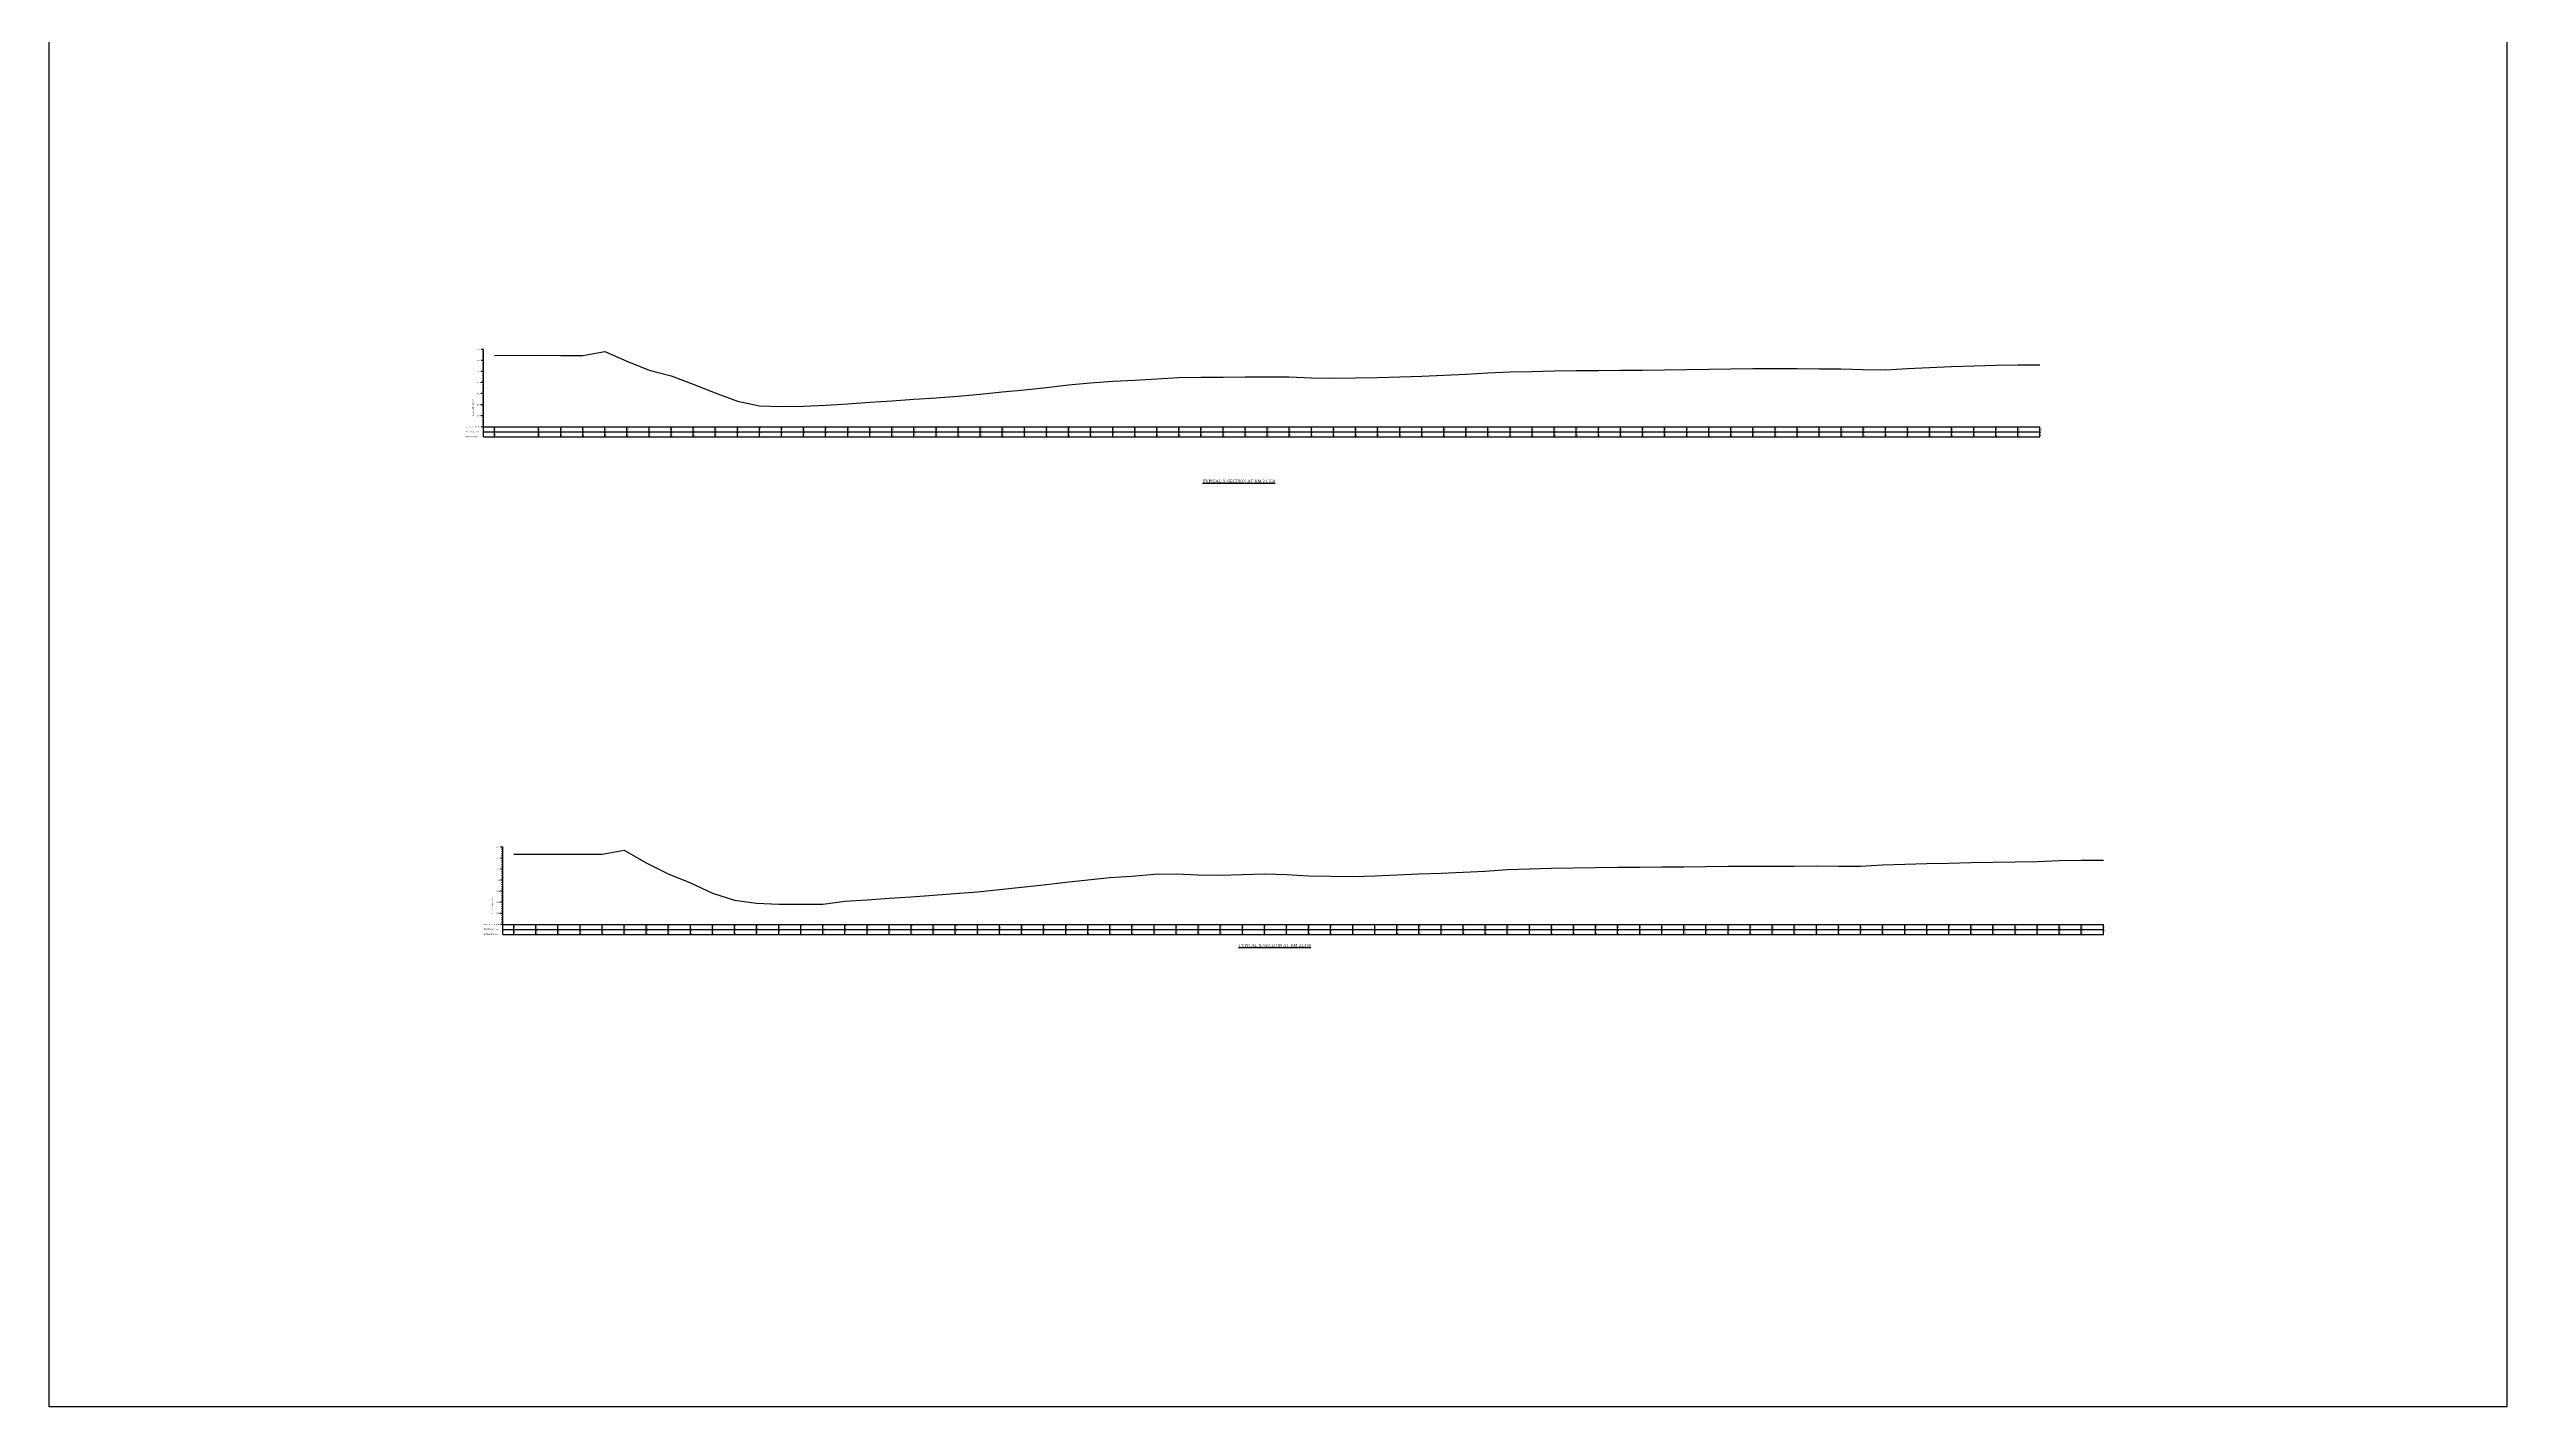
# Model space of a CAD drawing. Header units: metres. Extents: x -148477 to 168932, y -55673 to -2736.
# Drawn here: x -44192 to -43079, y -20036 to -19421 of the extents above; entities that cross this region are included whole.
import ezdxf

# ---------------------------------------------------------------- set-up
doc = ezdxf.new("R2010")
doc.units = ezdxf.units.M
doc.styles.add('liza', font='times.ttf', dxfattribs={"height": 2})
doc.styles.get("Standard").update_dxf_attribs({"font": 'times.ttf'})

msp = doc.modelspace()

# ---------------------------------------------------------------- linework, layer by layer
at = {"linetype": 'Continuous', "lineweight": -3, "ltscale": 0.5}
for p, q in [((-43995.3448, -19557.1932), (-43996.3448, -19557.1932)), ((-43995.3448, -19558.1932), (-43995.8448, -19558.1932)), ((-43995.3448, -19596.6932), (-43995.3448, -19557.1932)), ((-43995.3448, -19562.1932), (-43996.3448, -19562.1932)), ((-43995.3448, -19567.1932), (-43996.3448, -19567.1932)), ((-43995.3448, -19559.1932), (-43995.8448, -19559.1932)), ((-43995.3448, -19560.1932), (-43995.8448, -19560.1932)), ((-43995.3448, -19561.1932), (-43995.8448, -19561.1932)), ((-43995.3448, -19563.1932), (-43995.8448, -19563.1932)), ((-43995.3448, -19564.1932), (-43995.8448, -19564.1932)), ((-43995.3448, -19565.1932), (-43995.8448, -19565.1932)), ((-43995.3448, -19566.1932), (-43995.8448, -19566.1932)), ((-43995.3448, -19568.1932), (-43995.8448, -19568.1932)), ((-43995.3448, -19569.1932), (-43995.8448, -19569.1932)), ((-43995.3448, -19572.1932), (-43996.3448, -19572.1932)), ((-43995.3448, -19577.1932), (-43996.3448, -19577.1932)), ((-43995.3448, -19570.1932), (-43995.8448, -19570.1932)), ((-43995.3448, -19571.1932), (-43995.8448, -19571.1932)), ((-43995.3448, -19573.1932), (-43995.8448, -19573.1932)), ((-43995.3448, -19574.1932), (-43995.8448, -19574.1932)), ((-43995.3448, -19575.1932), (-43995.8448, -19575.1932)), ((-43995.3448, -19576.1932), (-43995.8448, -19576.1932)), ((-43995.3448, -19578.1932), (-43995.8448, -19578.1932)), ((-43995.3448, -19579.1932), (-43995.8448, -19579.1932)), ((-43995.3448, -19580.1932), (-43995.8448, -19580.1932)), ((-43995.3448, -19582.1932), (-43996.3448, -19582.1932)), ((-43995.3448, -19587.1932), (-43996.3448, -19587.1932)), ((-43995.3448, -19592.1932), (-43996.3448, -19592.1932)), ((-43995.3448, -19581.1932), (-43995.8448, -19581.1932)), ((-43995.3448, -19583.1932), (-43995.8448, -19583.1932)), ((-43995.3448, -19584.1932), (-43995.8448, -19584.1932)), ((-43995.3448, -19585.1932), (-43995.8448, -19585.1932)), ((-43995.3448, -19586.1932), (-43995.8448, -19586.1932)), ((-43995.3448, -19588.1932), (-43995.8448, -19588.1932)), ((-43995.3448, -19589.1932), (-43995.8448, -19589.1932)), ((-43995.3448, -19590.1932), (-43995.8448, -19590.1932)), ((-43995.3448, -19591.1932), (-43995.8448, -19591.1932)), ((-43995.3448, -19592.1932), (-43290.3448, -19592.1932)), ((-43990.3448, -19596.6932), (-43990.3448, -19592.1932)), ((-43970.3448, -19596.6932), (-43970.3448, -19592.1932)), ((-43960.3448, -19596.6932), (-43960.3448, -19592.1932)), ((-43950.3448, -19596.6932), (-43950.3448, -19592.1932)), ((-43940.3448, -19596.6932), (-43940.3448, -19592.1932)), ((-43930.3448, -19596.6932), (-43930.3448, -19592.1932)), ((-43920.3448, -19596.6932), (-43920.3448, -19592.1932)), ((-43910.3448, -19596.6932), (-43910.3448, -19592.1932)), ((-43900.3448, -19596.6932), (-43900.3448, -19592.1932)), ((-43890.3448, -19596.6932), (-43890.3448, -19592.1932)), ((-43880.3448, -19596.6932), (-43880.3448, -19592.1932)), ((-43870.3448, -19596.6932), (-43870.3448, -19592.1932)), ((-43860.3448, -19596.6932), (-43860.3448, -19592.1932)), ((-43850.3448, -19596.6932), (-43850.3448, -19592.1932)), ((-43840.3448, -19596.6932), (-43840.3448, -19592.1932)), ((-43830.3448, -19596.6932), (-43830.3448, -19592.1932)), ((-43820.3448, -19596.6932), (-43820.3448, -19592.1932)), ((-43810.3448, -19596.6932), (-43810.3448, -19592.1932)), ((-43800.3448, -19596.6932), (-43800.3448, -19592.1932)), ((-43790.3448, -19596.6932), (-43790.3448, -19592.1932)), ((-43780.3448, -19596.6932), (-43780.3448, -19592.1932)), ((-43770.3448, -19596.6932), (-43770.3448, -19592.1932)), ((-43760.3448, -19596.6932), (-43760.3448, -19592.1932)), ((-43750.3448, -19596.6932), (-43750.3448, -19592.1932)), ((-43740.3448, -19596.6932), (-43740.3448, -19592.1932)), ((-43730.3448, -19596.6932), (-43730.3448, -19592.1932)), ((-43720.3448, -19596.6932), (-43720.3448, -19592.1932)), ((-43710.3448, -19596.6932), (-43710.3448, -19592.1932)), ((-43700.3448, -19596.6932), (-43700.3448, -19592.1932)), ((-43690.3448, -19596.6932), (-43690.3448, -19592.1932)), ((-43680.3448, -19596.6932), (-43680.3448, -19592.1932)), ((-43670.3448, -19596.6932), (-43670.3448, -19592.1932)), ((-43660.3448, -19596.6932), (-43660.3448, -19592.1932)), ((-43650.3448, -19596.6932), (-43650.3448, -19592.1932)), ((-43640.3448, -19596.6932), (-43640.3448, -19592.1932)), ((-43630.3448, -19596.6932), (-43630.3448, -19592.1932)), ((-43620.3448, -19596.6932), (-43620.3448, -19592.1932)), ((-43610.3448, -19596.6932), (-43610.3448, -19592.1932)), ((-43600.3448, -19596.6932), (-43600.3448, -19592.1932)), ((-43590.3448, -19596.6932), (-43590.3448, -19592.1932)), ((-43580.3448, -19596.6932), (-43580.3448, -19592.1932)), ((-43570.3448, -19596.6932), (-43570.3448, -19592.1932)), ((-43560.3448, -19596.6932), (-43560.3448, -19592.1932)), ((-43550.3448, -19596.6932), (-43550.3448, -19592.1932)), ((-43540.3448, -19596.6932), (-43540.3448, -19592.1932)), ((-43530.3448, -19596.6932), (-43530.3448, -19592.1932)), ((-43520.3448, -19596.6932), (-43520.3448, -19592.1932)), ((-43510.3448, -19596.6932), (-43510.3448, -19592.1932)), ((-43500.3448, -19596.6932), (-43500.3448, -19592.1932)), ((-43490.3448, -19596.6932), (-43490.3448, -19592.1932)), ((-43480.3448, -19596.6932), (-43480.3448, -19592.1932)), ((-43470.3448, -19596.6932), (-43470.3448, -19592.1932)), ((-43460.3448, -19596.6932), (-43460.3448, -19592.1932)), ((-43450.3448, -19596.6932), (-43450.3448, -19592.1932)), ((-43440.3448, -19596.6932), (-43440.3448, -19592.1932)), ((-43430.3448, -19596.6932), (-43430.3448, -19592.1932)), ((-43420.3448, -19596.6932), (-43420.3448, -19592.1932)), ((-43410.3448, -19596.6932), (-43410.3448, -19592.1932)), ((-43400.3448, -19596.6932), (-43400.3448, -19592.1932)), ((-43390.3448, -19596.6932), (-43390.3448, -19592.1932)), ((-43380.3448, -19596.6932), (-43380.3448, -19592.1932)), ((-43370.3448, -19596.6932), (-43370.3448, -19592.1932)), ((-43360.3448, -19596.6932), (-43360.3448, -19592.1932)), ((-43350.3448, -19596.6932), (-43350.3448, -19592.1932)), ((-43340.3448, -19596.6932), (-43340.3448, -19592.1932)), ((-43330.3448, -19596.6932), (-43330.3448, -19592.1932)), ((-43320.3448, -19596.6932), (-43320.3448, -19592.1932)), ((-43310.3448, -19596.6932), (-43310.3448, -19592.1932)), ((-43300.3448, -19596.6932), (-43300.3448, -19592.1932)), ((-43290.3448, -19596.6932), (-43290.3448, -19592.1932)), ((-43995.3448, -19594.4432), (-43290.3448, -19594.4432)), ((-43995.3448, -19596.6932), (-43290.3448, -19596.6932)), ((-43986.6127, -19782.5498), (-43987.6127, -19782.5498)), ((-43986.6127, -19787.5498), (-43987.6127, -19787.5498)), ((-43986.6127, -19792.5498), (-43987.6127, -19792.5498)), ((-43986.6127, -19783.5498), (-43987.1127, -19783.5498)), ((-43986.6127, -19784.5498), (-43987.1127, -19784.5498)), ((-43986.6127, -19785.5498), (-43987.1127, -19785.5498)), ((-43986.6127, -19786.5498), (-43987.1127, -19786.5498)), ((-43986.6127, -19788.5498), (-43987.1127, -19788.5498)), ((-43986.6127, -19789.5498), (-43987.1127, -19789.5498)), ((-43986.6127, -19790.5498), (-43987.1127, -19790.5498)), ((-43986.6127, -19791.5498), (-43987.1127, -19791.5498)), ((-43986.6127, -19822.0498), (-43986.6127, -19782.5498)), ((-43986.6127, -19797.5498), (-43987.6127, -19797.5498)), ((-43986.6127, -19802.5498), (-43987.6127, -19802.5498)), ((-43986.6127, -19793.5498), (-43987.1127, -19793.5498)), ((-43986.6127, -19794.5498), (-43987.1127, -19794.5498)), ((-43986.6127, -19795.5498), (-43987.1127, -19795.5498)), ((-43986.6127, -19796.5498), (-43987.1127, -19796.5498)), ((-43986.6127, -19798.5498), (-43987.1127, -19798.5498)), ((-43986.6127, -19799.5498), (-43987.1127, -19799.5498)), ((-43986.6127, -19800.5498), (-43987.1127, -19800.5498)), ((-43986.6127, -19801.5498), (-43987.1127, -19801.5498)), ((-43986.6127, -19803.5498), (-43987.1127, -19803.5498)), ((-43986.6127, -19807.5498), (-43987.6127, -19807.5498)), ((-43986.6127, -19812.5498), (-43987.6127, -19812.5498)), ((-43986.6127, -19804.5498), (-43987.1127, -19804.5498)), ((-43986.6127, -19805.5498), (-43987.1127, -19805.5498)), ((-43986.6127, -19806.5498), (-43987.1127, -19806.5498)), ((-43986.6127, -19808.5498), (-43987.1127, -19808.5498)), ((-43986.6127, -19809.5498), (-43987.1127, -19809.5498)), ((-43986.6127, -19810.5498), (-43987.1127, -19810.5498)), ((-43986.6127, -19811.5498), (-43987.1127, -19811.5498)), ((-43986.6127, -19813.5498), (-43987.1127, -19813.5498)), ((-43986.6127, -19814.5498), (-43987.1127, -19814.5498)), ((-43986.6127, -19817.5498), (-43987.6127, -19817.5498)), ((-43986.6127, -19815.5498), (-43987.1127, -19815.5498)), ((-43986.6127, -19816.5498), (-43987.1127, -19816.5498)), ((-43986.6127, -19817.5498), (-43261.6127, -19817.5498)), ((-43986.6127, -19819.7998), (-43261.6127, -19819.7998)), ((-43986.6127, -19822.0498), (-43261.6127, -19822.0498)), ((-43981.6127, -19822.0498), (-43981.6127, -19817.5498)), ((-43971.6127, -19822.0498), (-43971.6127, -19817.5498)), ((-43961.6127, -19822.0498), (-43961.6127, -19817.5498)), ((-43951.6127, -19822.0498), (-43951.6127, -19817.5498)), ((-43941.6127, -19822.0498), (-43941.6127, -19817.5498)), ((-43931.6127, -19822.0498), (-43931.6127, -19817.5498)), ((-43921.6127, -19822.0498), (-43921.6127, -19817.5498)), ((-43911.6127, -19822.0498), (-43911.6127, -19817.5498)), ((-43901.6127, -19822.0498), (-43901.6127, -19817.5498)), ((-43891.6127, -19822.0498), (-43891.6127, -19817.5498)), ((-43881.6127, -19822.0498), (-43881.6127, -19817.5498)), ((-43871.6127, -19822.0498), (-43871.6127, -19817.5498)), ((-43861.6127, -19822.0498), (-43861.6127, -19817.5498)), ((-43851.6127, -19822.0498), (-43851.6127, -19817.5498)), ((-43841.6127, -19822.0498), (-43841.6127, -19817.5498)), ((-43831.6127, -19822.0498), (-43831.6127, -19817.5498)), ((-43821.6127, -19822.0498), (-43821.6127, -19817.5498)), ((-43811.6127, -19822.0498), (-43811.6127, -19817.5498)), ((-43801.6127, -19822.0498), (-43801.6127, -19817.5498)), ((-43791.6127, -19822.0498), (-43791.6127, -19817.5498)), ((-43781.6127, -19822.0498), (-43781.6127, -19817.5498)), ((-43771.6127, -19822.0498), (-43771.6127, -19817.5498)), ((-43761.6127, -19822.0498), (-43761.6127, -19817.5498)), ((-43751.6127, -19822.0498), (-43751.6127, -19817.5498)), ((-43741.6127, -19822.0498), (-43741.6127, -19817.5498)), ((-43731.6127, -19822.0498), (-43731.6127, -19817.5498)), ((-43721.6127, -19822.0498), (-43721.6127, -19817.5498)), ((-43711.6127, -19822.0498), (-43711.6127, -19817.5498)), ((-43701.6127, -19822.0498), (-43701.6127, -19817.5498)), ((-43691.6127, -19822.0498), (-43691.6127, -19817.5498)), ((-43681.6127, -19822.0498), (-43681.6127, -19817.5498)), ((-43671.6127, -19822.0498), (-43671.6127, -19817.5498)), ((-43661.6127, -19822.0498), (-43661.6127, -19817.5498)), ((-43651.6127, -19822.0498), (-43651.6127, -19817.5498)), ((-43641.6127, -19822.0498), (-43641.6127, -19817.5498)), ((-43631.6127, -19822.0498), (-43631.6127, -19817.5498)), ((-43621.6127, -19822.0498), (-43621.6127, -19817.5498)), ((-43611.6127, -19822.0498), (-43611.6127, -19817.5498)), ((-43601.6127, -19822.0498), (-43601.6127, -19817.5498)), ((-43591.6127, -19822.0498), (-43591.6127, -19817.5498)), ((-43581.6127, -19822.0498), (-43581.6127, -19817.5498)), ((-43571.6127, -19822.0498), (-43571.6127, -19817.5498)), ((-43561.6127, -19822.0498), (-43561.6127, -19817.5498)), ((-43551.6127, -19822.0498), (-43551.6127, -19817.5498)), ((-43541.6127, -19822.0498), (-43541.6127, -19817.5498)), ((-43531.6127, -19822.0498), (-43531.6127, -19817.5498)), ((-43521.6127, -19822.0498), (-43521.6127, -19817.5498)), ((-43511.6127, -19822.0498), (-43511.6127, -19817.5498)), ((-43501.6127, -19822.0498), (-43501.6127, -19817.5498)), ((-43491.6127, -19822.0498), (-43491.6127, -19817.5498)), ((-43481.6127, -19822.0498), (-43481.6127, -19817.5498)), ((-43471.6127, -19822.0498), (-43471.6127, -19817.5498)), ((-43461.6127, -19822.0498), (-43461.6127, -19817.5498)), ((-43451.6127, -19822.0498), (-43451.6127, -19817.5498)), ((-43441.6127, -19822.0498), (-43441.6127, -19817.5498)), ((-43431.6127, -19822.0498), (-43431.6127, -19817.5498)), ((-43421.6127, -19822.0498), (-43421.6127, -19817.5498)), ((-43411.6127, -19822.0498), (-43411.6127, -19817.5498)), ((-43401.6127, -19822.0498), (-43401.6127, -19817.5498)), ((-43391.6127, -19822.0498), (-43391.6127, -19817.5498)), ((-43381.6127, -19822.0498), (-43381.6127, -19817.5498)), ((-43371.6127, -19822.0498), (-43371.6127, -19817.5498)), ((-43361.6127, -19822.0498), (-43361.6127, -19817.5498)), ((-43351.6127, -19822.0498), (-43351.6127, -19817.5498)), ((-43341.6127, -19822.0498), (-43341.6127, -19817.5498)), ((-43331.6127, -19822.0498), (-43331.6127, -19817.5498)), ((-43321.6127, -19822.0498), (-43321.6127, -19817.5498)), ((-43311.6127, -19822.0498), (-43311.6127, -19817.5498)), ((-43301.6127, -19822.0498), (-43301.6127, -19817.5498)), ((-43291.6127, -19822.0498), (-43291.6127, -19817.5498)), ((-43281.6127, -19822.0498), (-43281.6127, -19817.5498)), ((-43271.6127, -19822.0498), (-43271.6127, -19817.5498)), ((-43261.6127, -19822.0498), (-43261.6127, -19817.5498))]:
    msp.add_line(p, q, dxfattribs=at)
at = {"color": 6, "linetype": 'Continuous', "lineweight": -3, "ltscale": 0.5}
msp.add_lwpolyline([(-44192.0562, -18797.0371), (-43078.8625, -18797.0371), (-43078.8625, -20036.0128), (-44192.0562, -20036.0128)], close=True, dxfattribs=at)
at = {"linetype": 'Continuous', "lineweight": -3, "ltscale": 0.5}
for points in [[(-43990.3448, -19559.8732), (-43970.3448, -19559.8132), (-43960.3448, -19559.8732), (-43950.3448, -19559.9132), (-43940.3448, -19558.0932), (-43930.3448, -19562.4732), (-43920.3448, -19566.6132), (-43910.3448, -19569.1532), (-43900.3448, -19572.8832), (-43890.3448, -19576.7632), (-43880.3448, -19580.5732), (-43870.3448, -19582.7932), (-43860.3448, -19583.0432), (-43850.3448, -19582.8632), (-43840.3448, -19582.3932), (-43830.3448, -19581.7632), (-43820.3448, -19581.1032), (-43810.3448, -19580.4132), (-43800.3448, -19579.7232), (-43790.3448, -19579.0432), (-43780.3448, -19578.2832), (-43770.3448, -19577.4032), (-43760.3448, -19576.4232), (-43750.3448, -19575.4032), (-43740.3448, -19574.3532), (-43730.3448, -19573.2732), (-43720.3448, -19572.3232), (-43710.3448, -19571.5732), (-43700.3448, -19571.1232), (-43690.3448, -19570.5532), (-43680.3448, -19569.8832), (-43670.3448, -19569.6732), (-43660.3448, -19569.7732), (-43650.3448, -19569.5132), (-43640.3448, -19569.5732), (-43630.3448, -19569.6432), (-43620.3448, -19570.0032), (-43610.3448, -19570.1932), (-43600.3448, -19570.0532), (-43590.3448, -19569.8432), (-43580.3448, -19569.6232), (-43570.3448, -19569.2132), (-43560.3448, -19568.7932), (-43550.3448, -19568.3232), (-43540.3448, -19567.8032), (-43530.3448, -19567.3532), (-43520.3448, -19567.1032), (-43510.3448, -19566.9132), (-43500.3448, -19566.7532), (-43490.3448, -19566.7332), (-43480.3448, -19566.6232), (-43470.3448, -19566.5032), (-43460.3448, -19566.3832), (-43450.3448, -19566.3032), (-43440.3448, -19566.1232), (-43430.3448, -19565.9432), (-43420.3448, -19565.8632), (-43410.3448, -19565.8432), (-43400.3448, -19565.8632), (-43390.3448, -19566.0032), (-43380.3448, -19566.0032), (-43370.3448, -19566.2832), (-43360.3448, -19566.4432), (-43350.3448, -19565.8532), (-43340.3448, -19565.3932), (-43330.3448, -19564.8332), (-43320.3448, -19564.5332), (-43310.3448, -19564.3132), (-43300.3448, -19564.2032), (-43290.3448, -19564.1532)], [(-43981.6127, -19785.8098), (-43971.6127, -19785.7598), (-43961.6127, -19785.7798), (-43951.6127, -19785.7698), (-43941.6127, -19785.7398), (-43931.6127, -19783.8698), (-43921.6127, -19789.6298), (-43911.6127, -19794.6298), (-43901.6127, -19798.7598), (-43891.6127, -19803.4398), (-43881.6127, -19806.6398), (-43871.6127, -19807.9898), (-43861.6127, -19808.3598), (-43851.6127, -19808.3098), (-43841.6127, -19808.3098), (-43831.6127, -19806.9998), (-43821.6127, -19806.3698), (-43811.6127, -19805.6798), (-43801.6127, -19805.0098), (-43791.6127, -19804.2898), (-43781.6127, -19803.4898), (-43771.6127, -19802.7298), (-43761.6127, -19801.6998), (-43751.6127, -19800.6998), (-43741.6127, -19799.5798), (-43731.6127, -19798.4398), (-43721.6127, -19797.3998), (-43711.6127, -19796.3298), (-43701.6127, -19795.7098), (-43691.6127, -19794.8698), (-43681.6127, -19794.5798), (-43671.6127, -19795.0398), (-43661.6127, -19795.2698), (-43651.6127, -19794.9898), (-43641.6127, -19794.6998), (-43631.6127, -19794.8998), (-43621.6127, -19795.5298), (-43611.6127, -19795.7498), (-43601.6127, -19795.8698), (-43591.6127, -19795.5198), (-43581.6127, -19795.1298), (-43571.6127, -19794.6798), (-43561.6127, -19794.3198), (-43551.6127, -19793.8598), (-43541.6127, -19793.3798), (-43531.6127, -19792.7498), (-43521.6127, -19792.4198), (-43511.6127, -19792.1398), (-43501.6127, -19791.9698), (-43491.6127, -19791.7498), (-43481.6127, -19791.6298), (-43471.6127, -19791.5798), (-43461.6127, -19791.4598), (-43451.6127, -19791.4698), (-43441.6127, -19791.2998), (-43431.6127, -19791.2398), (-43421.6127, -19791.2398), (-43411.6127, -19791.2298), (-43401.6127, -19791.1398), (-43391.6127, -19790.9998), (-43381.6127, -19791.1598), (-43371.6127, -19791.2198), (-43361.6127, -19790.5798), (-43351.6127, -19790.2898), (-43341.6127, -19790.0298), (-43331.6127, -19789.7898), (-43321.6127, -19789.5798), (-43311.6127, -19789.3898), (-43301.6127, -19789.2198), (-43291.6127, -19789.0298), (-43281.6127, -19788.6198), (-43271.6127, -19788.5098), (-43261.6127, -19788.4198)]]:
    msp.add_lwpolyline(points, dxfattribs=at)

# ---------------------------------------------------------------- texts
at = {"linetype": 'Continuous', "lineweight": -3, "ltscale": 0.5, "char_height": 0.5, "attachment_point": 1, "style": 'liza'}
for s, insert, width in [('5.00', (-43998.3448, -19556.9432), 2), ('-5.00', (-43998.3448, -19566.9432), 2), ('0.00', (-43998.3448, -19561.9432), 2), ('-10.00', (-43998.3448, -19571.9432), 2), ('-15.00', (-43998.3448, -19576.9432), 2), ('DATUM AT -30.00 (m)', (-44003.8448, -19591.9432), 7.5), ('-20.00', (-43998.3448, -19581.9432), 2), ('-25.00', (-43998.3448, -19586.9432), 2), ('EXISTING R.L. (m)', (-44003.8448, -19594.1932), 7.5), ('DISTANCE IN (m)', (-44003.8448, -19596.4432), 7.5), ('-5.00', (-43989.6127, -19792.2998), 2), ('0.00', (-43989.6127, -19787.2998), 2), ('5.00', (-43989.6127, -19782.2998), 2), ('-10.00', (-43989.6127, -19797.2998), 2), ('-15.00', (-43989.6127, -19802.2998), 2), ('-20.00', (-43989.6127, -19807.2998), 2), ('-25.00', (-43989.6127, -19812.2998), 2), ('DATUM AT -30.00 (m)', (-43995.1127, -19817.2998), 7.5), ('EXISTING R.L. (m)', (-43995.1127, -19819.5498), 7.5), ('DISTANCE IN (m)', (-43995.1127, -19821.7998), 7.5)]:
    msp.add_mtext(s, dxfattribs=dict(at, insert=insert, width=width))
at = {"linetype": 'Continuous', "lineweight": -3, "ltscale": 0.5, "char_height": 0.5, "attachment_point": 1, "rotation": 90, "style": 'liza'}
for s, insert, width in [('ELEVATION (m PWD)', (-44000.3448, -19587.1932), 10), ('0.00', (-43990.2448, -19596.5932), 2.15), ('2.32', (-43990.2448, -19594.3432), 2.15), ('2.38', (-43970.2448, -19594.3432), 2.15), ('20.00', (-43970.2448, -19596.5932), 2.15), ('30.00', (-43960.2448, -19596.5932), 2.15), ('2.32', (-43960.2448, -19594.3432), 2.15), ('2.28', (-43950.2448, -19594.3432), 2.15), ('40.00', (-43950.2448, -19596.5932), 2.15), ('4.10', (-43940.2448, -19594.3432), 2.15), ('50.00', (-43940.2448, -19596.5932), 2.15), ('-0.28', (-43930.2448, -19594.3432), 2.15), ('60.00', (-43930.2448, -19596.5932), 2.15), ('70.00', (-43920.2448, -19596.5932), 2.15), ('-4.42', (-43920.2448, -19594.3432), 2.15), ('80.00', (-43910.2448, -19596.5932), 2.15), ('-6.96', (-43910.2448, -19594.3432), 2.15), ('-10.69', (-43900.2448, -19594.3432), 2.15), ('90.00', (-43900.2448, -19596.5932), 2.15), ('100.00', (-43890.2448, -19596.5932), 2.15), ('-14.57', (-43890.2448, -19594.3432), 2.15), ('-18.38', (-43880.2448, -19594.3432), 2.15), ('110.00', (-43880.2448, -19596.5932), 2.15), ('-20.60', (-43870.2448, -19594.3432), 2.15), ('120.00', (-43870.2448, -19596.5932), 2.15), ('-20.85', (-43860.2448, -19594.3432), 2.15), ('130.00', (-43860.2448, -19596.5932), 2.15), ('-20.67', (-43850.2448, -19594.3432), 2.15), ('140.00', (-43850.2448, -19596.5932), 2.15), ('-20.20', (-43840.2448, -19594.3432), 2.15), ('150.00', (-43840.2448, -19596.5932), 2.15), ('160.00', (-43830.2448, -19596.5932), 2.15), ('-19.57', (-43830.2448, -19594.3432), 2.15), ('-18.91', (-43820.2448, -19594.3432), 2.15), ('170.00', (-43820.2448, -19596.5932), 2.15), ('-18.22', (-43810.2448, -19594.3432), 2.15), ('180.00', (-43810.2448, -19596.5932), 2.15), ('190.00', (-43800.2448, -19596.5932), 2.15), ('-17.53', (-43800.2448, -19594.3432), 2.15), ('-16.85', (-43790.2448, -19594.3432), 2.15), ('200.00', (-43790.2448, -19596.5932), 2.15), ('-16.09', (-43780.2448, -19594.3432), 2.15), ('210.00', (-43780.2448, -19596.5932), 2.15), ('220.00', (-43770.2448, -19596.5932), 2.15), ('-15.21', (-43770.2448, -19594.3432), 2.15), ('230.00', (-43760.2448, -19596.5932), 2.15), ('-14.23', (-43760.2448, -19594.3432), 2.15), ('240.00', (-43750.2448, -19596.5932), 2.15), ('-13.21', (-43750.2448, -19594.3432), 2.15), ('250.00', (-43740.2448, -19596.5932), 2.15), ('-12.16', (-43740.2448, -19594.3432), 2.15), ('-11.08', (-43730.2448, -19594.3432), 2.15), ('260.00', (-43730.2448, -19596.5932), 2.15), ('-10.13', (-43720.2448, -19594.3432), 2.15), ('270.00', (-43720.2448, -19596.5932), 2.15), ('-9.38', (-43710.2448, -19594.3432), 2.15), ('280.00', (-43710.2448, -19596.5932), 2.15), ('-8.93', (-43700.2448, -19594.3432), 2.15), ('290.00', (-43700.2448, -19596.5932), 2.15), ('-8.36', (-43690.2448, -19594.3432), 2.15), ('300.00', (-43690.2448, -19596.5932), 2.15), ('310.00', (-43680.2448, -19596.5932), 2.15), ('-7.69', (-43680.2448, -19594.3432), 2.15), ('-7.48', (-43670.2448, -19594.3432), 2.15), ('320.00', (-43670.2448, -19596.5932), 2.15), ('-7.58', (-43660.2448, -19594.3432), 2.15), ('330.00', (-43660.2448, -19596.5932), 2.15), ('340.00', (-43650.2448, -19596.5932), 2.15), ('-7.32', (-43650.2448, -19594.3432), 2.15), ('-7.38', (-43640.2448, -19594.3432), 2.15), ('350.00', (-43640.2448, -19596.5932), 2.15), ('360.00', (-43630.2448, -19596.5932), 2.15), ('-7.45', (-43630.2448, -19594.3432), 2.15), ('-7.81', (-43620.2448, -19594.3432), 2.15), ('370.00', (-43620.2448, -19596.5932), 2.15), ('-8.00', (-43610.2448, -19594.3432), 2.15), ('380.00', (-43610.2448, -19596.5932), 2.15), ('-7.86', (-43600.2448, -19594.3432), 2.15), ('390.00', (-43600.2448, -19596.5932), 2.15), ('400.00', (-43590.2448, -19596.5932), 2.15), ('-7.65', (-43590.2448, -19594.3432), 2.15), ('410.00', (-43580.2448, -19596.5932), 2.15), ('-7.43', (-43580.2448, -19594.3432), 2.15), ('-7.02', (-43570.2448, -19594.3432), 2.15), ('420.00', (-43570.2448, -19596.5932), 2.15), ('-6.60', (-43560.2448, -19594.3432), 2.15), ('430.00', (-43560.2448, -19596.5932), 2.15), ('440.00', (-43550.2448, -19596.5932), 2.15), ('-6.13', (-43550.2448, -19594.3432), 2.15), ('450.00', (-43540.2448, -19596.5932), 2.15), ('-5.61', (-43540.2448, -19594.3432), 2.15), ('460.00', (-43530.2448, -19596.5932), 2.15), ('-5.16', (-43530.2448, -19594.3432), 2.15), ('470.00', (-43520.2448, -19596.5932), 2.15), ('-4.91', (-43520.2448, -19594.3432), 2.15), ('480.00', (-43510.2448, -19596.5932), 2.15), ('-4.72', (-43510.2448, -19594.3432), 2.15), ('490.00', (-43500.2448, -19596.5932), 2.15), ('-4.56', (-43500.2448, -19594.3432), 2.15), ('500.00', (-43490.2448, -19596.5932), 2.15), ('-4.54', (-43490.2448, -19594.3432), 2.15), ('510.00', (-43480.2448, -19596.5932), 2.15), ('-4.43', (-43480.2448, -19594.3432), 2.15), ('520.00', (-43470.2448, -19596.5932), 2.15), ('-4.31', (-43470.2448, -19594.3432), 2.15), ('530.00', (-43460.2448, -19596.5932), 2.15), ('-4.19', (-43460.2448, -19594.3432), 2.15), ('540.00', (-43450.2448, -19596.5932), 2.15), ('-4.11', (-43450.2448, -19594.3432), 2.15), ('550.00', (-43440.2448, -19596.5932), 2.15), ('-3.93', (-43440.2448, -19594.3432), 2.15), ('560.00', (-43430.2448, -19596.5932), 2.15), ('-3.75', (-43430.2448, -19594.3432), 2.15), ('570.00', (-43420.2448, -19596.5932), 2.15), ('-3.67', (-43420.2448, -19594.3432), 2.15), ('580.00', (-43410.2448, -19596.5932), 2.15), ('-3.65', (-43410.2448, -19594.3432), 2.15), ('590.00', (-43400.2448, -19596.5932), 2.15), ('-3.67', (-43400.2448, -19594.3432), 2.15), ('-3.81', (-43390.2448, -19594.3432), 2.15), ('600.00', (-43390.2448, -19596.5932), 2.15), ('-3.81', (-43380.2448, -19594.3432), 2.15), ('610.00', (-43380.2448, -19596.5932), 2.15), ('-4.09', (-43370.2448, -19594.3432), 2.15), ('620.00', (-43370.2448, -19596.5932), 2.15), ('630.00', (-43360.2448, -19596.5932), 2.15), ('-4.25', (-43360.2448, -19594.3432), 2.15), ('640.00', (-43350.2448, -19596.5932), 2.15), ('-3.66', (-43350.2448, -19594.3432), 2.15), ('-3.20', (-43340.2448, -19594.3432), 2.15), ('650.00', (-43340.2448, -19596.5932), 2.15), ('660.00', (-43330.2448, -19596.5932), 2.15), ('-2.64', (-43330.2448, -19594.3432), 2.15), ('670.00', (-43320.2448, -19596.5932), 2.15), ('-2.34', (-43320.2448, -19594.3432), 2.15), ('680.00', (-43310.2448, -19596.5932), 2.15), ('-2.12', (-43310.2448, -19594.3432), 2.15), ('-2.01', (-43300.2448, -19594.3432), 2.15), ('690.00', (-43300.2448, -19596.5932), 2.15), ('700.00', (-43290.2448, -19596.5932), 2.15), ('-1.96', (-43290.2448, -19594.3432), 2.15), ('ELEVATION (m PWD)', (-43991.6127, -19812.5498), 10), ('0.00', (-43981.5127, -19821.9498), 2.15), ('1.74', (-43981.5127, -19819.6998), 2.15), ('10.00', (-43971.5127, -19821.9498), 2.15), ('1.79', (-43971.5127, -19819.6998), 2.15), ('20.00', (-43961.5127, -19821.9498), 2.15), ('1.77', (-43961.5127, -19819.6998), 2.15), ('1.78', (-43951.5127, -19819.6998), 2.15), ('30.00', (-43951.5127, -19821.9498), 2.15), ('1.81', (-43941.5127, -19819.6998), 2.15), ('40.00', (-43941.5127, -19821.9498), 2.15), ('3.68', (-43931.5127, -19819.6998), 2.15), ('50.00', (-43931.5127, -19821.9498), 2.15), ('-2.08', (-43921.5127, -19819.6998), 2.15), ('60.00', (-43921.5127, -19821.9498), 2.15), ('-7.08', (-43911.5127, -19819.6998), 2.15), ('70.00', (-43911.5127, -19821.9498), 2.15), ('80.00', (-43901.5127, -19821.9498), 2.15), ('-11.21', (-43901.5127, -19819.6998), 2.15), ('-15.89', (-43891.5127, -19819.6998), 2.15), ('90.00', (-43891.5127, -19821.9498), 2.15), ('-19.09', (-43881.5127, -19819.6998), 2.15), ('100.00', (-43881.5127, -19821.9498), 2.15), ('-20.44', (-43871.5127, -19819.6998), 2.15), ('110.00', (-43871.5127, -19821.9498), 2.15), ('-20.81', (-43861.5127, -19819.6998), 2.15), ('120.00', (-43861.5127, -19821.9498), 2.15), ('-20.76', (-43851.5127, -19819.6998), 2.15), ('130.00', (-43851.5127, -19821.9498), 2.15), ('-20.76', (-43841.5127, -19819.6998), 2.15), ('140.00', (-43841.5127, -19821.9498), 2.15), ('150.00', (-43831.5127, -19821.9498), 2.15), ('-19.45', (-43831.5127, -19819.6998), 2.15), ('-18.82', (-43821.5127, -19819.6998), 2.15), ('160.00', (-43821.5127, -19821.9498), 2.15), ('-18.13', (-43811.5127, -19819.6998), 2.15), ('170.00', (-43811.5127, -19821.9498), 2.15), ('180.00', (-43801.5127, -19821.9498), 2.15), ('-17.46', (-43801.5127, -19819.6998), 2.15), ('190.00', (-43791.5127, -19821.9498), 2.15), ('-16.74', (-43791.5127, -19819.6998), 2.15), ('200.00', (-43781.5127, -19821.9498), 2.15), ('-15.94', (-43781.5127, -19819.6998), 2.15), ('-15.18', (-43771.5127, -19819.6998), 2.15), ('210.00', (-43771.5127, -19821.9498), 2.15), ('220.00', (-43761.5127, -19821.9498), 2.15), ('-14.15', (-43761.5127, -19819.6998), 2.15), ('230.00', (-43751.5127, -19821.9498), 2.15), ('-13.15', (-43751.5127, -19819.6998), 2.15), ('-12.03', (-43741.5127, -19819.6998), 2.15), ('240.00', (-43741.5127, -19821.9498), 2.15), ('-10.89', (-43731.5127, -19819.6998), 2.15), ('250.00', (-43731.5127, -19821.9498), 2.15), ('-9.85', (-43721.5127, -19819.6998), 2.15), ('260.00', (-43721.5127, -19821.9498), 2.15), ('-8.78', (-43711.5127, -19819.6998), 2.15), ('270.00', (-43711.5127, -19821.9498), 2.15), ('-8.16', (-43701.5127, -19819.6998), 2.15), ('280.00', (-43701.5127, -19821.9498), 2.15), ('290.00', (-43691.5127, -19821.9498), 2.15), ('-7.32', (-43691.5127, -19819.6998), 2.15), ('-7.03', (-43681.5127, -19819.6998), 2.15), ('300.00', (-43681.5127, -19821.9498), 2.15), ('310.00', (-43671.5127, -19821.9498), 2.15), ('-7.49', (-43671.5127, -19819.6998), 2.15), ('320.00', (-43661.5127, -19821.9498), 2.15), ('-7.72', (-43661.5127, -19819.6998), 2.15), ('330.00', (-43651.5127, -19821.9498), 2.15), ('-7.44', (-43651.5127, -19819.6998), 2.15), ('340.00', (-43641.5127, -19821.9498), 2.15), ('-7.15', (-43641.5127, -19819.6998), 2.15), ('350.00', (-43631.5127, -19821.9498), 2.15), ('-7.35', (-43631.5127, -19819.6998), 2.15), ('-7.98', (-43621.5127, -19819.6998), 2.15), ('360.00', (-43621.5127, -19821.9498), 2.15), ('-8.20', (-43611.5127, -19819.6998), 2.15), ('370.00', (-43611.5127, -19821.9498), 2.15), ('-8.32', (-43601.5127, -19819.6998), 2.15), ('380.00', (-43601.5127, -19821.9498), 2.15), ('390.00', (-43591.5127, -19821.9498), 2.15), ('-7.97', (-43591.5127, -19819.6998), 2.15), ('-7.58', (-43581.5127, -19819.6998), 2.15), ('400.00', (-43581.5127, -19821.9498), 2.15), ('410.00', (-43571.5127, -19821.9498), 2.15), ('-7.13', (-43571.5127, -19819.6998), 2.15), ('420.00', (-43561.5127, -19821.9498), 2.15), ('-6.77', (-43561.5127, -19819.6998), 2.15), ('430.00', (-43551.5127, -19821.9498), 2.15), ('-6.31', (-43551.5127, -19819.6998), 2.15), ('-5.83', (-43541.5127, -19819.6998), 2.15), ('440.00', (-43541.5127, -19821.9498), 2.15), ('-5.20', (-43531.5127, -19819.6998), 2.15), ('450.00', (-43531.5127, -19821.9498), 2.15), ('-4.87', (-43521.5127, -19819.6998), 2.15), ('460.00', (-43521.5127, -19821.9498), 2.15), ('470.00', (-43511.5127, -19821.9498), 2.15), ('-4.59', (-43511.5127, -19819.6998), 2.15), ('480.00', (-43501.5127, -19821.9498), 2.15), ('-4.42', (-43501.5127, -19819.6998), 2.15), ('-4.20', (-43491.5127, -19819.6998), 2.15), ('490.00', (-43491.5127, -19821.9498), 2.15), ('-4.08', (-43481.5127, -19819.6998), 2.15), ('500.00', (-43481.5127, -19821.9498), 2.15), ('-4.03', (-43471.5127, -19819.6998), 2.15), ('510.00', (-43471.5127, -19821.9498), 2.15), ('520.00', (-43461.5127, -19821.9498), 2.15), ('-3.91', (-43461.5127, -19819.6998), 2.15), ('530.00', (-43451.5127, -19821.9498), 2.15), ('-3.92', (-43451.5127, -19819.6998), 2.15), ('540.00', (-43441.5127, -19821.9498), 2.15), ('-3.75', (-43441.5127, -19819.6998), 2.15), ('550.00', (-43431.5127, -19821.9498), 2.15), ('-3.69', (-43431.5127, -19819.6998), 2.15), ('560.00', (-43421.5127, -19821.9498), 2.15), ('-3.69', (-43421.5127, -19819.6998), 2.15), ('-3.68', (-43411.5127, -19819.6998), 2.15), ('570.00', (-43411.5127, -19821.9498), 2.15), ('580.00', (-43401.5127, -19821.9498), 2.15), ('-3.59', (-43401.5127, -19819.6998), 2.15), ('590.00', (-43391.5127, -19821.9498), 2.15), ('-3.45', (-43391.5127, -19819.6998), 2.15), ('600.00', (-43381.5127, -19821.9498), 2.15), ('-3.61', (-43381.5127, -19819.6998), 2.15), ('610.00', (-43371.5127, -19821.9498), 2.15), ('-3.67', (-43371.5127, -19819.6998), 2.15), ('-3.03', (-43361.5127, -19819.6998), 2.15), ('620.00', (-43361.5127, -19821.9498), 2.15), ('630.00', (-43351.5127, -19821.9498), 2.15), ('-2.74', (-43351.5127, -19819.6998), 2.15), ('-2.48', (-43341.5127, -19819.6998), 2.15), ('640.00', (-43341.5127, -19821.9498), 2.15), ('650.00', (-43331.5127, -19821.9498), 2.15), ('-2.24', (-43331.5127, -19819.6998), 2.15), ('-2.03', (-43321.5127, -19819.6998), 2.15), ('660.00', (-43321.5127, -19821.9498), 2.15), ('-1.84', (-43311.5127, -19819.6998), 2.15), ('670.00', (-43311.5127, -19821.9498), 2.15), ('680.00', (-43301.5127, -19821.9498), 2.15), ('-1.67', (-43301.5127, -19819.6998), 2.15), ('-1.48', (-43291.5127, -19819.6998), 2.15), ('690.00', (-43291.5127, -19821.9498), 2.15), ('-1.07', (-43281.5127, -19819.6998), 2.15), ('700.00', (-43281.5127, -19821.9498), 2.15), ('-0.96', (-43271.5127, -19819.6998), 2.15), ('710.00', (-43271.5127, -19821.9498), 2.15), ('-0.87', (-43261.5127, -19819.6998), 2.15), ('720.00', (-43261.5127, -19821.9498), 2.15)]:
    msp.add_mtext(s, dxfattribs=dict(at, insert=insert, width=width))
at = {"color": 0, "linetype": 'ByBlock', "lineweight": 30, "char_height": 1.326841, "width": 81.781813, "attachment_point": 1}
for s, insert in [('{\\LTYPICAL X-SECTION AT KM 21.350}', (-43669.6058, -19616.17)), ('{\\LTYPICAL X-SECTION AT KM 21.450}', (-43653.3381, -19826.3799))]:
    msp.add_mtext(s, dxfattribs=dict(at, insert=insert))

doc.saveas('drawing.dxf')
